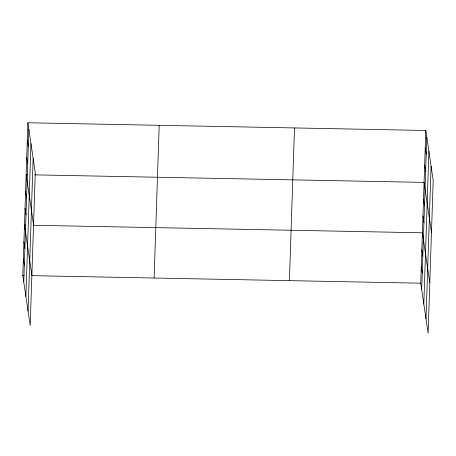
<?xml version="1.0" encoding="UTF-8"?>
<svg xmlns="http://www.w3.org/2000/svg" width="456" height="456" viewBox="0 0 456 456"><rect width="100%" height="100%" fill="white"/><g stroke="black" fill="none" stroke-linecap="round" stroke-linejoin="round"><path stroke-width="0.68" d="M27.884 122.772L35.272 172.813L30.187 325.521L22.8 275.481L27.884 122.772L425.813 130.479L433.2 180.519L428.116 333.228L420.728 283.187L425.813 130.479M23.769 282.036L28.848 129.327M25.889 296.389L30.968 143.68M28.072 311.174L33.151 158.46M154.117 278.023L159.201 125.314M289.412 280.645L294.496 127.936M421.697 289.742L426.776 137.034M423.818 304.095L428.897 151.386M426.001 318.881L431.08 166.166M27.565 174.722L26.152 174.694L33.544 224.734M34.627 174.859L424.086 182.4L431.473 232.44M25.889 225.116L24.476 225.087L31.869 275.128M33.653 225.264L422.404 232.794L429.797 282.834M22.8 275.481L24.214 275.51M31.977 275.658L420.728 283.187M425.237 147.784L426.2 154.339M424.661 165.095L425.625 171.65M423.521 199.198L424.49 205.753M422.963 215.996L423.932 222.551M421.846 249.592L422.815 256.147M421.287 266.389L422.256 272.945M27.303 140.077L28.272 146.632M26.727 157.388L27.696 163.943M25.593 191.491L26.562 198.046M25.034 208.289L26.003 214.844M23.917 241.885L24.886 248.44M23.359 258.683L24.328 265.238"/></g></svg>
